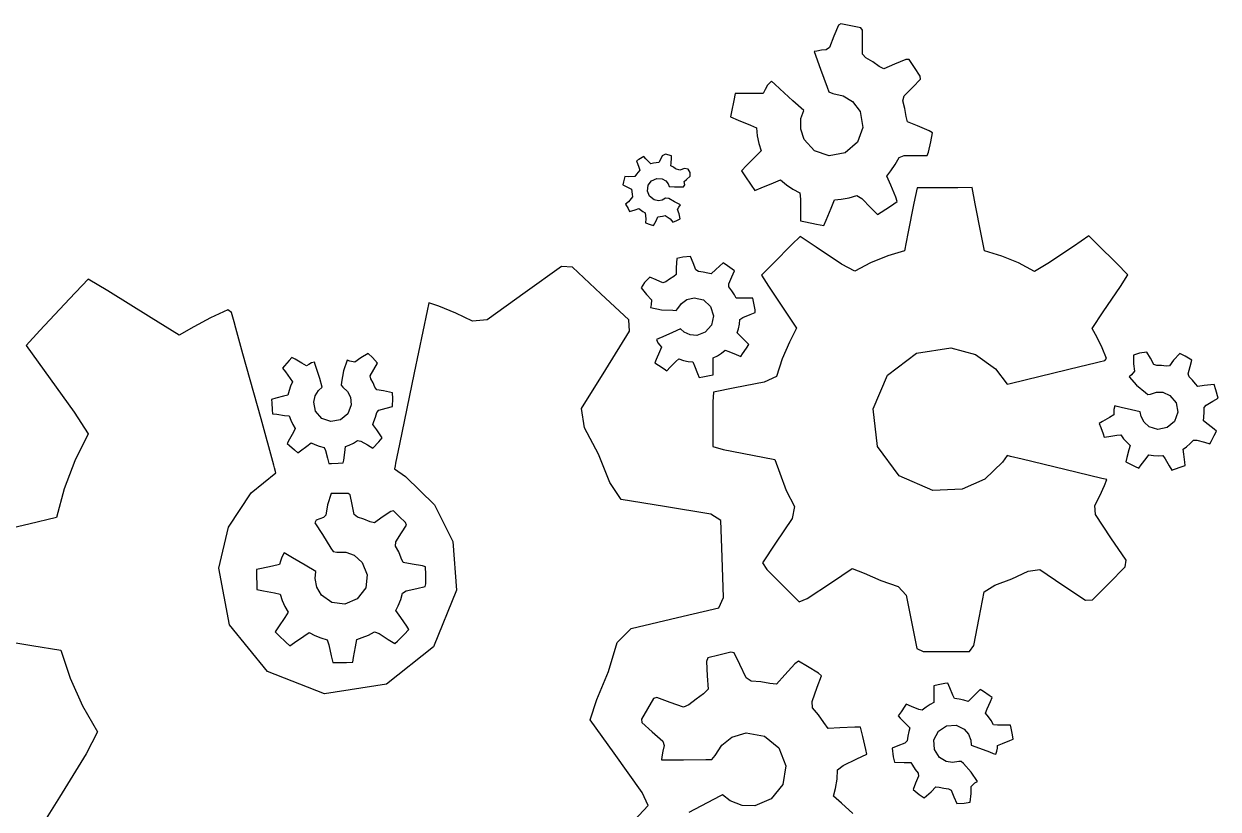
# Model space of a CAD drawing. Header units: metres. Extents: x 0 to 178, y 0 to 186.
# Drawn here: x 93.55 to 105.91, y 108.51 to 116.64 of the extents above; entities that cross this region are included whole.
import ezdxf

# ---------------------------------------------------------------- set-up
doc = ezdxf.new("R2010")
doc.units = ezdxf.units.M

msp = doc.modelspace()

# ---------------------------------------------------------------- linework, layer by layer
at = {"layer": 'COMPONENT0'}
for p, q in [((101.98, 116.623), (101.934, 116.511)), ((102.007, 116.637), (101.98, 116.623)), ((102.11, 116.617), (102.007, 116.637)), ((102.212, 116.597), (102.11, 116.617)), ((102.23, 116.572), (102.212, 116.597)), ((102.23, 116.449), (102.23, 116.572)), ((101.934, 116.511), (101.887, 116.394)), ((102.23, 116.325), (102.23, 116.449)), ((101.756, 116.356), (101.728, 116.35)), ((101.728, 116.35), (101.795, 116.168)), ((101.805, 116.364), (101.756, 116.356)), ((101.855, 116.369), (101.805, 116.364)), ((101.887, 116.394), (101.855, 116.369)), ((102.265, 116.285), (102.23, 116.325)), ((102.335, 116.245), (102.265, 116.285)), ((101.795, 116.168), (101.864, 115.983)), ((102.401, 116.197), (102.335, 116.245)), ((102.451, 116.173), (102.401, 116.197)), ((102.561, 116.219), (102.451, 116.173)), ((102.678, 116.268), (102.561, 116.219)), ((102.711, 116.268), (102.678, 116.268)), ((102.766, 116.185), (102.711, 116.268)), ((102.827, 116.095), (102.766, 116.185)), ((101.289, 116.044), (101.248, 116.002)), ((101.322, 116.014), (101.289, 116.044)), ((102.75, 115.983), (102.831, 116.064)), ((102.831, 116.064), (102.827, 116.095)), ((100.911, 115.916), (100.897, 115.843)), ((100.974, 115.916), (100.911, 115.916)), ((101.112, 115.917), (100.974, 115.916)), ((101.201, 115.917), (101.112, 115.917)), ((101.222, 115.957), (101.201, 115.917)), ((101.248, 116.002), (101.222, 115.957)), ((101.374, 115.966), (101.322, 116.014)), ((101.509, 115.842), (101.374, 115.966)), ((101.864, 115.983), (101.882, 115.933)), ((101.882, 115.933), (101.924, 115.917)), ((101.924, 115.917), (102.031, 115.894)), ((102.659, 115.891), (102.75, 115.983)), ((100.897, 115.843), (100.875, 115.728)), ((101.621, 115.739), (101.509, 115.842)), ((102.031, 115.894), (102.125, 115.835)), ((102.125, 115.835), (102.204, 115.729)), ((102.647, 115.839), (102.659, 115.891)), ((102.669, 115.76), (102.647, 115.839)), ((100.875, 115.728), (100.865, 115.674)), ((100.865, 115.674), (100.942, 115.642)), ((101.593, 115.658), (101.621, 115.739)), ((102.204, 115.729), (102.232, 115.566)), ((102.682, 115.679), (102.669, 115.76)), ((102.696, 115.623), (102.682, 115.679)), ((100.942, 115.642), (101.07, 115.589)), ((101.07, 115.589), (101.133, 115.56)), ((101.133, 115.56), (101.141, 115.479)), ((101.59, 115.547), (101.593, 115.658)), ((101.626, 115.439), (101.59, 115.547)), ((102.232, 115.566), (102.178, 115.412)), ((102.799, 115.581), (102.696, 115.623)), ((102.92, 115.531), (102.799, 115.581)), ((101.141, 115.479), (101.157, 115.399)), ((101.732, 115.324), (101.626, 115.439)), ((102.178, 115.412), (102.049, 115.302)), ((102.913, 115.308), (102.935, 115.418)), ((102.953, 115.509), (102.92, 115.531)), ((102.935, 115.418), (102.953, 115.509)), ((100.191, 115.288), (100.157, 115.271)), ((100.254, 115.272), (100.191, 115.288)), ((101.181, 115.322), (101.127, 115.268)), ((101.157, 115.399), (101.181, 115.322)), ((101.886, 115.271), (101.732, 115.324)), ((102.049, 115.302), (101.886, 115.271)), ((102.899, 115.275), (102.913, 115.308)), ((99.915, 115.234), (99.891, 115.22)), ((99.891, 115.22), (99.914, 115.154)), ((99.967, 115.265), (99.915, 115.234)), ((99.987, 115.242), (99.967, 115.265)), ((100.038, 115.189), (99.987, 115.242)), ((100.066, 115.196), (100.038, 115.189)), ((100.095, 115.2), (100.066, 115.196)), ((100.123, 115.201), (100.095, 115.2)), ((100.136, 115.227), (100.123, 115.201)), ((100.157, 115.271), (100.136, 115.227)), ((100.248, 115.169), (100.25, 115.196)), ((100.273, 115.154), (100.248, 115.169)), ((100.25, 115.196), (100.252, 115.246)), ((100.252, 115.246), (100.254, 115.272)), ((101.029, 115.17), (100.977, 115.117)), ((101.127, 115.268), (101.029, 115.17)), ((102.522, 115.115), (102.569, 115.182)), ((102.569, 115.182), (102.609, 115.254)), ((102.609, 115.254), (102.66, 115.274)), ((102.66, 115.274), (102.793, 115.275)), ((102.793, 115.275), (102.899, 115.275)), ((99.771, 115.057), (99.755, 115.002)), ((99.805, 115.055), (99.771, 115.057)), ((99.875, 115.056), (99.805, 115.055)), ((99.89, 115.081), (99.875, 115.056)), ((99.925, 115.123), (99.89, 115.081)), ((99.914, 115.154), (99.925, 115.123)), ((100.296, 115.137), (100.273, 115.154)), ((100.341, 115.124), (100.296, 115.137)), ((100.388, 115.141), (100.341, 115.124)), ((100.427, 115.134), (100.388, 115.141)), ((100.408, 115.027), (100.445, 115.06)), ((100.448, 115.098), (100.427, 115.134)), ((100.445, 115.06), (100.448, 115.098)), ((100.977, 115.117), (101.012, 115.065)), ((101.012, 115.065), (101.078, 114.967)), ((102.483, 115.062), (102.522, 115.115)), ((102.523, 114.968), (102.483, 115.062)), ((99.755, 115.002), (99.748, 114.972)), ((99.748, 114.972), (99.806, 114.943)), ((99.806, 114.943), (99.839, 114.928)), ((99.839, 114.928), (99.845, 114.875)), ((100.004, 114.907), (100.012, 114.967)), ((100.012, 114.967), (100.048, 115.014)), ((100.048, 115.014), (100.102, 115.037)), ((100.102, 115.037), (100.157, 115.032)), ((100.157, 115.032), (100.193, 115.012)), ((100.193, 115.012), (100.218, 114.981)), ((100.218, 114.981), (100.23, 114.953)), ((100.23, 114.953), (100.285, 114.952)), ((100.285, 114.952), (100.35, 114.951)), ((100.35, 114.951), (100.376, 114.951)), ((100.376, 114.951), (100.392, 114.972)), ((100.385, 115.006), (100.408, 115.027)), ((100.392, 114.972), (100.385, 115.006)), ((101.078, 114.967), (101.115, 114.912)), ((101.115, 114.912), (101.18, 114.94)), ((101.18, 114.94), (101.307, 114.993)), ((101.307, 114.993), (101.381, 115.024)), ((101.381, 115.024), (101.442, 114.973)), ((101.442, 114.973), (101.51, 114.927)), ((101.51, 114.927), (101.582, 114.889)), ((102.574, 114.845), (102.523, 114.968)), ((102.794, 114.942), (102.762, 114.782)), ((102.945, 114.942), (102.794, 114.942)), ((103.217, 114.942), (102.945, 114.942)), ((103.363, 114.943), (103.217, 114.942)), ((103.396, 114.775), (103.363, 114.943)), ((99.807, 114.797), (99.779, 114.772)), ((99.851, 114.847), (99.807, 114.797)), ((99.845, 114.875), (99.851, 114.847)), ((100.026, 114.853), (100.004, 114.907)), ((100.073, 114.817), (100.026, 114.853)), ((100.119, 114.807), (100.073, 114.817)), ((100.158, 114.814), (100.119, 114.807)), ((100.192, 114.833), (100.158, 114.814)), ((100.224, 114.83), (100.192, 114.833)), ((100.286, 114.797), (100.224, 114.83)), ((100.348, 114.765), (100.286, 114.797)), ((101.582, 114.889), (101.588, 114.822)), ((101.588, 114.822), (101.588, 114.685)), ((101.905, 114.731), (101.939, 114.815)), ((101.939, 114.815), (102.009, 114.823)), ((102.009, 114.823), (102.09, 114.838)), ((102.09, 114.838), (102.17, 114.862)), ((102.17, 114.862), (102.221, 114.829)), ((102.221, 114.829), (102.317, 114.734)), ((102.519, 114.752), (102.589, 114.799)), ((102.589, 114.799), (102.574, 114.845)), ((99.779, 114.772), (99.804, 114.725)), ((99.804, 114.725), (99.82, 114.696)), ((99.82, 114.696), (99.879, 114.714)), ((99.879, 114.714), (99.916, 114.727)), ((99.916, 114.727), (99.956, 114.697)), ((99.956, 114.697), (99.981, 114.681)), ((99.981, 114.681), (99.987, 114.618)), ((100.316, 114.715), (100.33, 114.742)), ((100.331, 114.672), (100.316, 114.715)), ((100.33, 114.742), (100.348, 114.765)), ((100.342, 114.621), (100.331, 114.672)), ((101.588, 114.685), (101.588, 114.599)), ((101.853, 114.605), (101.905, 114.731)), ((102.317, 114.734), (102.385, 114.666)), ((102.385, 114.666), (102.423, 114.687)), ((102.423, 114.687), (102.519, 114.752)), ((102.762, 114.782), (102.7, 114.469)), ((103.459, 114.462), (103.396, 114.775)), ((99.987, 114.618), (99.985, 114.577)), ((99.985, 114.577), (100.032, 114.561)), ((100.032, 114.561), (100.066, 114.552)), ((100.066, 114.552), (100.094, 114.6)), ((100.094, 114.6), (100.113, 114.639)), ((100.113, 114.639), (100.161, 114.648)), ((100.161, 114.648), (100.189, 114.654)), ((100.189, 114.654), (100.238, 114.618)), ((100.238, 114.618), (100.267, 114.586)), ((100.267, 114.586), (100.309, 114.602)), ((100.309, 114.602), (100.342, 114.621)), ((101.588, 114.599), (101.64, 114.588)), ((101.64, 114.588), (101.755, 114.565)), ((101.755, 114.565), (101.83, 114.551)), ((101.83, 114.551), (101.853, 114.605)), ((101.585, 114.438), (101.498, 114.353)), ((101.75, 114.328), (101.585, 114.438)), ((102.7, 114.469), (102.665, 114.288)), ((103.493, 114.287), (103.459, 114.462)), ((104.573, 114.442), (104.413, 114.334)), ((104.664, 114.352), (104.573, 114.442)), ((101.498, 114.353), (101.307, 114.162)), ((102.013, 114.152), (101.75, 114.328)), ((104.413, 114.334), (104.148, 114.156)), ((104.856, 114.161), (104.664, 114.352)), ((100.31, 114.21), (100.301, 114.116)), ((100.369, 114.222), (100.31, 114.21)), ((100.451, 114.229), (100.369, 114.222)), ((100.477, 114.165), (100.451, 114.229)), ((102.49, 114.237), (102.314, 114.166)), ((102.665, 114.288), (102.49, 114.237)), ((103.671, 114.235), (103.493, 114.287)), ((103.845, 114.163), (103.671, 114.235)), ((99.114, 114.127), (98.738, 113.856)), ((99.229, 114.118), (99.114, 114.127)), ((99.523, 113.844), (99.229, 114.118)), ((100.301, 114.116), (100.301, 114.044)), ((100.506, 114.093), (100.477, 114.165)), ((100.532, 114.074), (100.506, 114.093)), ((100.581, 114.067), (100.532, 114.074)), ((100.629, 114.056), (100.581, 114.067)), ((100.664, 114.05), (100.629, 114.056)), ((100.711, 114.097), (100.664, 114.05)), ((100.787, 114.165), (100.711, 114.097)), ((100.833, 114.134), (100.787, 114.165)), ((100.904, 114.08), (100.833, 114.134)), ((100.879, 114.021), (100.904, 114.08)), ((101.307, 114.162), (101.183, 114.038)), ((102.149, 114.077), (102.013, 114.152)), ((102.314, 114.166), (102.149, 114.077)), ((104.009, 114.074), (103.845, 114.163)), ((104.148, 114.156), (104.009, 114.074)), ((104.976, 114.041), (104.856, 114.161)), ((94.217, 113.997), (94.025, 113.792)), ((94.42, 113.874), (94.217, 113.997)), ((99.975, 113.96), (99.94, 113.907)), ((100.028, 114.015), (99.975, 113.96)), ((100.096, 113.987), (100.028, 114.015)), ((100.165, 113.958), (100.096, 113.987)), ((100.195, 113.967), (100.165, 113.958)), ((100.234, 113.997), (100.195, 113.967)), ((100.276, 114.022), (100.234, 113.997)), ((100.301, 114.044), (100.276, 114.022)), ((100.847, 113.915), (100.848, 113.948)), ((100.848, 113.948), (100.879, 114.021)), ((101.183, 114.038), (101.256, 113.924)), ((104.898, 113.921), (104.976, 114.041)), ((94.87, 113.595), (94.42, 113.874)), ((98.738, 113.856), (98.347, 113.575)), ((99.813, 113.573), (99.523, 113.844)), ((99.94, 113.907), (99.993, 113.837)), ((99.993, 113.837), (100.046, 113.783)), ((100.878, 113.876), (100.847, 113.915)), ((100.904, 113.834), (100.878, 113.876)), ((100.924, 113.8), (100.904, 113.834)), ((101.256, 113.924), (101.431, 113.663)), ((104.721, 113.656), (104.898, 113.921)), ((94.025, 113.792), (93.718, 113.464)), ((97.741, 113.752), (97.724, 113.668)), ((97.845, 113.716), (97.741, 113.752)), ((98.022, 113.643), (97.845, 113.716)), ((100.043, 113.731), (100.036, 113.702)), ((100.036, 113.702), (100.15, 113.679)), ((100.046, 113.783), (100.043, 113.731)), ((100.3, 113.672), (100.319, 113.691)), ((100.319, 113.691), (100.357, 113.745)), ((100.357, 113.745), (100.411, 113.784)), ((100.411, 113.784), (100.489, 113.802)), ((100.489, 113.802), (100.586, 113.78)), ((100.586, 113.78), (100.658, 113.713)), ((100.658, 113.713), (100.689, 113.616)), ((100.985, 113.8), (100.924, 113.8)), ((101.066, 113.799), (100.985, 113.8)), ((101.095, 113.797), (101.066, 113.799)), ((101.104, 113.747), (101.095, 113.797)), ((101.118, 113.678), (101.104, 113.747)), ((95.16, 113.415), (94.87, 113.595)), ((95.482, 113.596), (95.31, 113.502)), ((95.662, 113.678), (95.482, 113.596)), ((95.7, 113.65), (95.662, 113.678)), ((95.727, 113.553), (95.7, 113.65)), ((97.724, 113.668), (97.591, 113.027)), ((98.193, 113.559), (98.022, 113.643)), ((98.347, 113.575), (98.193, 113.559)), ((99.82, 113.457), (99.813, 113.573)), ((100.15, 113.679), (100.268, 113.674)), ((100.268, 113.674), (100.3, 113.672)), ((100.689, 113.616), (100.668, 113.519)), ((100.956, 113.529), (100.961, 113.579)), ((100.961, 113.579), (100.991, 113.6)), ((100.991, 113.6), (101.067, 113.631)), ((101.067, 113.631), (101.12, 113.652)), ((101.12, 113.652), (101.118, 113.678)), ((101.431, 113.663), (101.548, 113.488)), ((104.606, 113.484), (104.721, 113.656)), ((93.718, 113.464), (93.576, 113.309)), ((95.31, 113.502), (95.16, 113.415)), ((95.746, 113.487), (95.727, 113.553)), ((95.819, 113.224), (95.746, 113.487)), ((99.573, 113.059), (99.82, 113.457)), ((100.262, 113.444), (100.162, 113.399)), ((100.346, 113.482), (100.262, 113.444)), ((100.384, 113.447), (100.346, 113.482)), ((100.445, 113.419), (100.384, 113.447)), ((100.602, 113.446), (100.514, 113.414)), ((100.668, 113.519), (100.602, 113.446)), ((100.932, 113.441), (100.945, 113.481)), ((100.971, 113.402), (100.932, 113.441)), ((100.945, 113.481), (100.956, 113.529)), ((101.548, 113.488), (101.473, 113.344)), ((104.656, 113.392), (104.606, 113.484)), ((100.123, 113.381), (100.099, 113.37)), ((100.099, 113.37), (100.113, 113.337)), ((100.113, 113.337), (100.131, 113.313)), ((100.162, 113.399), (100.123, 113.381)), ((100.131, 113.313), (100.149, 113.292)), ((100.514, 113.414), (100.445, 113.419)), ((101.029, 113.343), (100.971, 113.402)), ((101.028, 113.28), (101.053, 113.318)), ((101.053, 113.318), (101.029, 113.343)), ((101.473, 113.344), (101.397, 113.17)), ((104.708, 113.286), (104.656, 113.392)), ((93.576, 113.309), (93.762, 113.049)), ((96.006, 112.551), (95.819, 113.224)), ((97.114, 113.226), (97.038, 113.183)), ((97.161, 113.184), (97.114, 113.226)), ((100.128, 113.242), (100.095, 113.165)), ((100.149, 113.292), (100.128, 113.242)), ((100.686, 113.181), (100.728, 113.202)), ((100.728, 113.202), (100.769, 113.229)), ((100.769, 113.229), (100.808, 113.26)), ((100.808, 113.26), (100.846, 113.248)), ((100.846, 113.248), (100.922, 113.215)), ((100.922, 113.215), (100.97, 113.195)), ((100.97, 113.195), (100.988, 113.221)), ((100.988, 113.221), (101.028, 113.28)), ((102.489, 113.003), (102.788, 113.231)), ((102.788, 113.231), (103.145, 113.286)), ((103.145, 113.286), (103.398, 113.216)), ((103.398, 113.216), (103.607, 113.068)), ((104.754, 113.176), (104.708, 113.286)), ((105.095, 113.228), (105.035, 113.208)), ((105.035, 113.208), (105.035, 113.12)), ((105.171, 113.241), (105.095, 113.228)), ((105.208, 113.177), (105.171, 113.241)), ((105.513, 113.227), (105.449, 113.156)), ((105.567, 113.2), (105.513, 113.227)), ((105.637, 113.157), (105.567, 113.2)), ((96.25, 113.1), (96.228, 113.075)), ((96.228, 113.075), (96.258, 113.035)), ((96.296, 113.153), (96.25, 113.1)), ((96.326, 113.186), (96.296, 113.153)), ((96.358, 113.167), (96.326, 113.186)), ((96.43, 113.125), (96.358, 113.167)), ((96.477, 113.098), (96.43, 113.125)), ((96.5, 113.113), (96.477, 113.098)), ((96.527, 113.128), (96.5, 113.113)), ((96.561, 113.137), (96.527, 113.128)), ((96.568, 113.112), (96.561, 113.137)), ((96.581, 113.071), (96.568, 113.112)), ((96.613, 112.966), (96.581, 113.071)), ((96.898, 113.157), (96.861, 113.048)), ((96.926, 113.146), (96.898, 113.157)), ((96.977, 113.137), (96.926, 113.146)), ((97.038, 113.183), (96.977, 113.137)), ((97.21, 113.125), (97.161, 113.184)), ((97.173, 113.061), (97.21, 113.125)), ((100.095, 113.165), (100.081, 113.131)), ((100.081, 113.131), (100.118, 113.106)), ((100.118, 113.106), (100.176, 113.066)), ((100.176, 113.066), (100.204, 113.048)), ((100.204, 113.048), (100.24, 113.083)), ((100.24, 113.083), (100.299, 113.142)), ((100.299, 113.142), (100.33, 113.17)), ((100.33, 113.17), (100.377, 113.155)), ((100.377, 113.155), (100.425, 113.145)), ((100.425, 113.145), (100.473, 113.14)), ((100.473, 113.14), (100.491, 113.097)), ((100.491, 113.097), (100.522, 113.02)), ((100.685, 113.133), (100.686, 113.181)), ((100.685, 113.049), (100.685, 113.133)), ((101.397, 113.17), (101.34, 112.987)), ((103.607, 113.068), (103.727, 112.909)), ((104.068, 112.992), (104.478, 113.091)), ((104.478, 113.091), (104.638, 113.13)), ((104.638, 113.13), (104.678, 113.14)), ((104.678, 113.14), (104.737, 113.154)), ((104.737, 113.154), (104.754, 113.176)), ((105.035, 113.12), (105.045, 113.045)), ((105.245, 113.112), (105.208, 113.177)), ((105.275, 113.102), (105.245, 113.112)), ((105.324, 113.102), (105.275, 113.102)), ((105.373, 113.096), (105.324, 113.102)), ((105.406, 113.099), (105.373, 113.096)), ((105.449, 113.156), (105.406, 113.099)), ((105.599, 113.015), (105.619, 113.09)), ((105.619, 113.09), (105.637, 113.157)), ((93.762, 113.049), (94.072, 112.619)), ((96.258, 113.035), (96.309, 112.968)), ((96.309, 112.968), (96.332, 112.934)), ((96.64, 112.878), (96.613, 112.966)), ((96.861, 113.048), (96.84, 112.93)), ((97.135, 112.996), (97.173, 113.061)), ((97.141, 112.965), (97.135, 112.996)), ((97.165, 112.923), (97.141, 112.965)), ((97.591, 113.027), (97.439, 112.287)), ((99.323, 112.656), (99.573, 113.059)), ((100.522, 113.02), (100.539, 112.979)), ((100.539, 112.979), (100.576, 112.986)), ((100.576, 112.986), (100.646, 112.999)), ((100.646, 112.999), (100.685, 113.007)), ((100.685, 113.007), (100.685, 113.049)), ((101.34, 112.987), (101.213, 112.93)), ((102.339, 112.653), (102.489, 113.003)), ((103.759, 112.917), (104.068, 112.992)), ((105.012, 113.005), (104.988, 112.986)), ((104.988, 112.986), (105.065, 112.899)), ((105.045, 113.045), (105.012, 113.005)), ((105.609, 112.984), (105.599, 113.015)), ((105.644, 112.949), (105.609, 112.984)), ((105.675, 112.911), (105.644, 112.949)), ((96.296, 112.843), (96.285, 112.796)), ((96.312, 112.889), (96.296, 112.843)), ((96.332, 112.934), (96.312, 112.889)), ((96.565, 112.788), (96.601, 112.844)), ((96.601, 112.844), (96.64, 112.878)), ((96.84, 112.93), (96.835, 112.899)), ((96.835, 112.899), (96.851, 112.878)), ((96.851, 112.878), (96.9, 112.833)), ((96.9, 112.833), (96.931, 112.774)), ((97.184, 112.878), (97.165, 112.923)), ((97.203, 112.85), (97.184, 112.878)), ((97.274, 112.841), (97.203, 112.85)), ((97.367, 112.82), (97.274, 112.841)), ((97.371, 112.761), (97.367, 112.82)), ((100.689, 112.826), (100.681, 112.726)), ((100.907, 112.87), (100.689, 112.826)), ((101.213, 112.93), (100.907, 112.87)), ((103.727, 112.909), (103.759, 112.917)), ((105.065, 112.899), (105.157, 112.823)), ((105.157, 112.823), (105.181, 112.803)), ((105.208, 112.807), (105.271, 112.827)), ((105.271, 112.827), (105.337, 112.825)), ((105.337, 112.825), (105.41, 112.793)), ((105.699, 112.886), (105.675, 112.911)), ((105.765, 112.895), (105.699, 112.886)), ((105.867, 112.904), (105.765, 112.895)), ((105.885, 112.851), (105.867, 112.904)), ((105.909, 112.765), (105.885, 112.851)), ((96.159, 112.763), (96.116, 112.751)), ((96.116, 112.751), (96.119, 112.714)), ((96.119, 112.714), (96.123, 112.643)), ((96.24, 112.784), (96.159, 112.763)), ((96.285, 112.796), (96.24, 112.784)), ((96.551, 112.721), (96.565, 112.788)), ((96.571, 112.629), (96.551, 112.721)), ((96.94, 112.695), (96.905, 112.602)), ((96.931, 112.774), (96.94, 112.695)), ((97.368, 112.678), (97.371, 112.761)), ((100.681, 112.726), (100.681, 112.46)), ((105.181, 112.803), (105.208, 112.807)), ((105.41, 112.793), (105.474, 112.717)), ((105.474, 112.717), (105.492, 112.62)), ((105.764, 112.667), (105.785, 112.693)), ((105.785, 112.693), (105.854, 112.733)), ((105.854, 112.733), (105.909, 112.765)), ((94.072, 112.619), (94.216, 112.394)), ((96.123, 112.643), (96.125, 112.603)), ((96.125, 112.603), (96.168, 112.597)), ((96.168, 112.597), (96.25, 112.586)), ((96.25, 112.586), (96.298, 112.58)), ((96.298, 112.58), (96.314, 112.535)), ((96.635, 112.554), (96.571, 112.629)), ((96.905, 112.602), (96.83, 112.539)), ((97.19, 112.569), (97.203, 112.617)), ((97.203, 112.617), (97.225, 112.641)), ((97.225, 112.641), (97.301, 112.66)), ((97.301, 112.66), (97.368, 112.678)), ((99.354, 112.456), (99.323, 112.656)), ((102.385, 112.264), (102.339, 112.653)), ((104.831, 112.59), (104.785, 112.563)), ((104.839, 112.683), (104.83, 112.648)), ((104.83, 112.648), (104.83, 112.617)), ((104.83, 112.617), (104.831, 112.59)), ((104.865, 112.677), (104.839, 112.683)), ((104.907, 112.668), (104.865, 112.677)), ((105.014, 112.644), (104.907, 112.668)), ((105.103, 112.624), (105.014, 112.644)), ((105.113, 112.573), (105.103, 112.624)), ((105.145, 112.514), (105.113, 112.573)), ((105.492, 112.62), (105.458, 112.524)), ((105.761, 112.568), (105.765, 112.618)), ((105.765, 112.618), (105.764, 112.667)), ((96.139, 112.072), (96.006, 112.551)), ((96.314, 112.535), (96.335, 112.49)), ((96.335, 112.49), (96.361, 112.449)), ((96.361, 112.449), (96.343, 112.412)), ((96.729, 112.521), (96.635, 112.554)), ((96.83, 112.539), (96.729, 112.521)), ((97.163, 112.49), (97.173, 112.524)), ((97.203, 112.437), (97.163, 112.49)), ((97.173, 112.524), (97.19, 112.569)), ((99.499, 112.183), (99.354, 112.456)), ((100.681, 112.46), (100.681, 112.264)), ((104.712, 112.521), (104.68, 112.502)), ((104.68, 112.502), (104.695, 112.46)), ((104.695, 112.46), (104.718, 112.394)), ((104.785, 112.563), (104.712, 112.521)), ((105.196, 112.468), (105.145, 112.514)), ((105.286, 112.44), (105.196, 112.468)), ((105.382, 112.459), (105.286, 112.44)), ((105.458, 112.524), (105.382, 112.459)), ((105.757, 112.529), (105.761, 112.568)), ((105.805, 112.492), (105.757, 112.529)), ((105.869, 112.443), (105.805, 112.492)), ((94.216, 112.394), (94.078, 112.117)), ((96.302, 112.341), (96.276, 112.296)), ((96.343, 112.412), (96.302, 112.341)), ((96.962, 112.3), (97.005, 112.325)), ((97.005, 112.325), (97.038, 112.32)), ((97.261, 112.353), (97.203, 112.437)), ((97.224, 112.311), (97.261, 112.353)), ((104.718, 112.394), (104.729, 112.362)), ((104.729, 112.362), (104.779, 112.369)), ((104.779, 112.369), (104.861, 112.38)), ((104.861, 112.38), (104.903, 112.383)), ((104.903, 112.383), (104.931, 112.344)), ((104.931, 112.344), (104.964, 112.307)), ((105.619, 112.294), (105.653, 112.331)), ((105.653, 112.331), (105.69, 112.329)), ((105.69, 112.329), (105.768, 112.308)), ((105.838, 112.316), (105.868, 112.378)), ((105.868, 112.378), (105.891, 112.424)), ((105.891, 112.424), (105.869, 112.443)), ((96.276, 112.296), (96.299, 112.275)), ((96.299, 112.275), (96.352, 112.228)), ((96.352, 112.228), (96.386, 112.198)), ((96.386, 112.198), (96.414, 112.219)), ((96.414, 112.219), (96.48, 112.268)), ((96.48, 112.268), (96.524, 112.302)), ((96.524, 112.302), (96.562, 112.284)), ((96.562, 112.284), (96.609, 112.267)), ((96.609, 112.267), (96.658, 112.255)), ((96.658, 112.255), (96.674, 112.223)), ((96.674, 112.223), (96.695, 112.144)), ((96.862, 112.123), (96.873, 112.203)), ((96.873, 112.203), (96.881, 112.264)), ((96.881, 112.264), (96.917, 112.279)), ((96.917, 112.279), (96.962, 112.3)), ((97.038, 112.32), (97.107, 112.28)), ((97.107, 112.28), (97.162, 112.248)), ((97.162, 112.248), (97.224, 112.311)), ((97.439, 112.287), (97.398, 112.09)), ((100.681, 112.264), (100.788, 112.234)), ((100.788, 112.234), (101.091, 112.174)), ((102.61, 111.962), (102.385, 112.264)), ((104.964, 112.307), (104.999, 112.274)), ((104.987, 112.229), (104.966, 112.149)), ((104.999, 112.274), (104.987, 112.229)), ((105.547, 112.237), (105.581, 112.262)), ((105.554, 112.183), (105.547, 112.237)), ((105.581, 112.262), (105.619, 112.294)), ((105.768, 112.308), (105.824, 112.293)), ((105.824, 112.293), (105.838, 112.316)), ((94.078, 112.117), (93.968, 111.825)), ((96.695, 112.144), (96.709, 112.088)), ((96.709, 112.088), (96.736, 112.088)), ((96.736, 112.088), (96.805, 112.092)), ((96.805, 112.092), (96.856, 112.095)), ((96.856, 112.095), (96.862, 112.123)), ((97.398, 112.09), (97.393, 112.064)), ((99.616, 111.893), (99.499, 112.183)), ((101.091, 112.174), (101.321, 112.129)), ((101.321, 112.129), (101.373, 111.988)), ((103.677, 112.102), (103.495, 111.926)), ((103.728, 112.17), (103.677, 112.102)), ((103.762, 112.161), (103.728, 112.17)), ((103.88, 112.133), (103.762, 112.161)), ((104.323, 112.026), (103.88, 112.133)), ((104.966, 112.149), (104.954, 112.106)), ((104.954, 112.106), (104.989, 112.089)), ((104.989, 112.089), (105.052, 112.058)), ((105.114, 112.074), (105.164, 112.14)), ((105.164, 112.14), (105.193, 112.178)), ((105.193, 112.178), (105.24, 112.17)), ((105.24, 112.17), (105.289, 112.167)), ((105.289, 112.167), (105.338, 112.169)), ((105.338, 112.169), (105.361, 112.135)), ((105.361, 112.135), (105.403, 112.064)), ((105.565, 112.101), (105.554, 112.183)), ((105.569, 112.066), (105.565, 112.101)), ((95.905, 111.783), (96.161, 111.991)), ((96.147, 112.043), (96.139, 112.072)), ((96.161, 111.991), (96.147, 112.043)), ((97.393, 112.064), (97.386, 112.033)), ((97.386, 112.033), (97.502, 111.953)), ((97.502, 111.953), (97.802, 111.661)), ((101.373, 111.988), (101.441, 111.81)), ((102.957, 111.807), (102.61, 111.962)), ((104.707, 111.933), (104.323, 112.026)), ((105.052, 112.058), (105.088, 112.04)), ((105.088, 112.04), (105.114, 112.074)), ((105.403, 112.064), (105.429, 112.019)), ((105.429, 112.019), (105.459, 112.029)), ((105.459, 112.029), (105.526, 112.052)), ((105.526, 112.052), (105.569, 112.066)), ((99.732, 111.716), (99.616, 111.893)), ((103.495, 111.926), (103.262, 111.821)), ((104.686, 111.754), (104.734, 111.859)), ((104.758, 111.921), (104.707, 111.933)), ((104.734, 111.859), (104.758, 111.921)), ((93.968, 111.825), (93.891, 111.528)), ((95.671, 111.429), (95.905, 111.783)), ((96.732, 111.776), (96.695, 111.66)), ((96.82, 111.778), (96.732, 111.776)), ((96.908, 111.779), (96.82, 111.778)), ((96.927, 111.762), (96.908, 111.779)), ((96.949, 111.662), (96.927, 111.762)), ((100.181, 111.643), (99.732, 111.716)), ((101.441, 111.81), (101.527, 111.642)), ((103.262, 111.821), (102.957, 111.807)), ((104.632, 111.652), (104.686, 111.754)), ((96.695, 111.66), (96.676, 111.555)), ((96.971, 111.56), (96.949, 111.662)), ((97.349, 111.592), (97.261, 111.531)), ((97.376, 111.598), (97.349, 111.592)), ((97.436, 111.54), (97.376, 111.598)), ((97.802, 111.661), (97.99, 111.28)), ((100.66, 111.565), (100.181, 111.643)), ((101.527, 111.642), (101.501, 111.518)), ((104.639, 111.559), (104.632, 111.652)), ((93.604, 111.46), (93.089, 111.34)), ((93.891, 111.528), (93.604, 111.46)), ((96.575, 111.501), (96.563, 111.475)), ((96.563, 111.475), (96.641, 111.353)), ((96.614, 111.516), (96.575, 111.501)), ((96.654, 111.529), (96.614, 111.516)), ((96.676, 111.555), (96.654, 111.529)), ((97.006, 111.533), (96.971, 111.56)), ((97.071, 111.512), (97.006, 111.533)), ((97.134, 111.484), (97.071, 111.512)), ((97.179, 111.474), (97.134, 111.484)), ((97.261, 111.531), (97.179, 111.474)), ((97.502, 111.476), (97.436, 111.54)), ((97.511, 111.451), (97.502, 111.476)), ((100.765, 111.497), (100.66, 111.565)), ((100.778, 111.117), (100.765, 111.497)), ((101.501, 111.518), (101.331, 111.264)), ((104.8, 111.318), (104.639, 111.559)), ((95.569, 111.005), (95.671, 111.429)), ((96.641, 111.353), (96.73, 111.213)), ((97.4, 111.279), (97.459, 111.37)), ((97.459, 111.37), (97.511, 111.451)), ((96.73, 111.213), (96.754, 111.176)), ((97.399, 111.234), (97.4, 111.279)), ((97.431, 111.173), (97.399, 111.234)), ((97.99, 111.28), (98.029, 110.776)), ((101.331, 111.264), (101.195, 111.06)), ((104.956, 111.086), (104.8, 111.318)), ((96.221, 111.12), (96.208, 111.079)), ((96.247, 111.162), (96.221, 111.12)), ((96.279, 111.144), (96.247, 111.162)), ((96.331, 111.113), (96.279, 111.144)), ((96.463, 111.036), (96.331, 111.113)), ((96.754, 111.176), (96.791, 111.17)), ((96.791, 111.17), (96.883, 111.17)), ((96.883, 111.17), (96.971, 111.138)), ((96.971, 111.138), (97.054, 111.065)), ((97.456, 111.109), (97.431, 111.173)), ((97.478, 111.065), (97.456, 111.109)), ((100.792, 110.702), (100.778, 111.117)), ((95.679, 110.418), (95.569, 111.005)), ((96.01, 111.002), (95.959, 110.99)), ((95.959, 110.99), (95.96, 110.928)), ((96.124, 111.026), (96.01, 111.002)), ((96.197, 111.042), (96.124, 111.026)), ((96.208, 111.079), (96.197, 111.042)), ((96.573, 110.971), (96.463, 111.036)), ((96.565, 110.899), (96.573, 110.971)), ((97.054, 111.065), (97.106, 110.936)), ((97.569, 111.048), (97.478, 111.065)), ((97.678, 111.029), (97.569, 111.048)), ((97.709, 111.017), (97.678, 111.029)), ((97.71, 110.939), (97.709, 111.017)), ((101.195, 111.06), (101.239, 110.99)), ((101.239, 110.99), (101.423, 110.807)), ((101.909, 110.858), (102.121, 111)), ((102.121, 111), (102.247, 110.954)), ((103.776, 110.893), (103.944, 110.975)), ((103.944, 110.975), (104.065, 110.99)), ((104.065, 110.99), (104.303, 110.83)), ((104.777, 110.845), (104.949, 111.017)), ((104.949, 111.017), (104.956, 111.086)), ((95.96, 110.928), (95.962, 110.83)), ((96.582, 110.807), (96.565, 110.899)), ((97.106, 110.936), (97.089, 110.8)), ((97.706, 110.815), (97.712, 110.844)), ((97.712, 110.844), (97.71, 110.939)), ((101.658, 110.69), (101.909, 110.858)), ((102.247, 110.954), (102.419, 110.876)), ((102.419, 110.876), (102.599, 110.816)), ((103.599, 110.828), (103.776, 110.893)), ((104.608, 110.676), (104.777, 110.845)), ((95.962, 110.83), (95.964, 110.783)), ((95.964, 110.783), (96.033, 110.771)), ((96.033, 110.771), (96.147, 110.75)), ((96.147, 110.75), (96.204, 110.737)), ((96.204, 110.737), (96.225, 110.672)), ((96.631, 110.725), (96.582, 110.807)), ((96.738, 110.649), (96.631, 110.725)), ((97.089, 110.8), (97.002, 110.687)), ((97.451, 110.68), (97.471, 110.746)), ((97.471, 110.746), (97.509, 110.772)), ((97.509, 110.772), (97.618, 110.796)), ((97.618, 110.796), (97.706, 110.815)), ((98.029, 110.776), (97.792, 110.192)), ((101.423, 110.807), (101.574, 110.656)), ((102.599, 110.816), (102.683, 110.726)), ((102.683, 110.726), (102.741, 110.434)), ((103.437, 110.492), (103.49, 110.761)), ((103.49, 110.761), (103.599, 110.828)), ((104.303, 110.83), (104.538, 110.673)), ((96.225, 110.672), (96.253, 110.609)), ((96.253, 110.609), (96.286, 110.55)), ((96.874, 110.633), (96.738, 110.649)), ((97.002, 110.687), (96.874, 110.633)), ((97.402, 110.566), (97.424, 110.616)), ((97.424, 110.616), (97.451, 110.68)), ((100.316, 110.493), (100.744, 110.593)), ((100.744, 110.593), (100.792, 110.702)), ((101.574, 110.656), (101.658, 110.69)), ((104.538, 110.673), (104.608, 110.676)), ((96.251, 110.496), (96.188, 110.398)), ((96.286, 110.55), (96.251, 110.496)), ((97.451, 110.496), (97.402, 110.566)), ((97.515, 110.404), (97.451, 110.496)), ((99.836, 110.381), (100.316, 110.493)), ((103.38, 110.205), (103.437, 110.492)), ((96.074, 109.935), (95.679, 110.418)), ((96.188, 110.398), (96.154, 110.346)), ((96.154, 110.346), (96.192, 110.309)), ((97.118, 110.313), (97.179, 110.346)), ((97.179, 110.346), (97.227, 110.329)), ((97.486, 110.318), (97.535, 110.369)), ((97.535, 110.369), (97.515, 110.404)), ((99.691, 110.237), (99.836, 110.381)), ((102.741, 110.434), (102.792, 110.174)), ((93.112, 110.289), (93.633, 110.204)), ((96.192, 110.309), (96.264, 110.24)), ((96.264, 110.24), (96.303, 110.202)), ((96.303, 110.202), (96.352, 110.235)), ((96.352, 110.235), (96.448, 110.302)), ((96.448, 110.302), (96.503, 110.34)), ((96.503, 110.34), (96.562, 110.309)), ((96.562, 110.309), (96.626, 110.284)), ((96.626, 110.284), (96.692, 110.265)), ((96.692, 110.265), (96.708, 110.211)), ((96.985, 110.192), (96.998, 110.268)), ((96.998, 110.268), (97.054, 110.286)), ((97.054, 110.286), (97.118, 110.313)), ((97.227, 110.329), (97.323, 110.267)), ((97.323, 110.267), (97.391, 110.224)), ((97.391, 110.224), (97.418, 110.248)), ((97.418, 110.248), (97.486, 110.318)), ((99.601, 109.935), (99.691, 110.237)), ((93.633, 110.204), (93.935, 110.155)), ((93.935, 110.155), (94.03, 109.868)), ((96.708, 110.211), (96.733, 110.098)), ((96.733, 110.098), (96.748, 110.028)), ((96.964, 110.079), (96.985, 110.192)), ((97.792, 110.192), (97.304, 109.803)), ((100.744, 110.105), (100.63, 110.076)), ((100.868, 110.136), (100.744, 110.105)), ((100.903, 110.129), (100.868, 110.136)), ((100.961, 110.007), (100.903, 110.129)), ((102.792, 110.174), (102.857, 110.143)), ((102.857, 110.143), (103.108, 110.143)), ((103.108, 110.143), (103.337, 110.143)), ((103.337, 110.143), (103.38, 110.205)), ((96.748, 110.028), (96.793, 110.028)), ((96.793, 110.028), (96.891, 110.029)), ((96.891, 110.029), (96.955, 110.031)), ((96.955, 110.031), (96.964, 110.079)), ((100.63, 110.076), (100.617, 110.04)), ((100.617, 110.04), (100.624, 109.891)), ((101.026, 109.87), (100.961, 110.007)), ((101.529, 110.015), (101.426, 109.901)), ((101.566, 110.043), (101.529, 110.015)), ((101.659, 109.987), (101.566, 110.043)), ((101.773, 109.919), (101.659, 109.987)), ((94.03, 109.868), (94.158, 109.581)), ((96.662, 109.705), (96.074, 109.935)), ((99.481, 109.647), (99.601, 109.935)), ((100.624, 109.891), (100.632, 109.752)), ((101.079, 109.836), (101.026, 109.87)), ((101.426, 109.901), (101.338, 109.804)), ((101.762, 109.772), (101.804, 109.89)), ((101.804, 109.89), (101.773, 109.919)), ((97.304, 109.803), (96.662, 109.705)), ((100.632, 109.752), (100.586, 109.705)), ((101.176, 109.829), (101.079, 109.836)), ((101.27, 109.811), (101.176, 109.829)), ((101.338, 109.804), (101.27, 109.811)), ((101.709, 109.625), (101.762, 109.772)), ((102.967, 109.787), (102.966, 109.752)), ((102.966, 109.752), (102.966, 109.67)), ((103.012, 109.796), (102.967, 109.787)), ((103.081, 109.81), (103.012, 109.796)), ((103.112, 109.816), (103.081, 109.81)), ((103.132, 109.768), (103.112, 109.816)), ((103.163, 109.691), (103.132, 109.768)), ((103.447, 109.749), (103.417, 109.719)), ((103.48, 109.727), (103.447, 109.749)), ((99.411, 109.435), (99.481, 109.647)), ((100.068, 109.655), (100.006, 109.55)), ((100.103, 109.665), (100.068, 109.655)), ((100.239, 109.616), (100.103, 109.665)), ((100.376, 109.567), (100.239, 109.616)), ((100.507, 109.651), (100.434, 109.59)), ((100.586, 109.705), (100.507, 109.651)), ((101.712, 109.561), (101.709, 109.625)), ((102.966, 109.615), (102.929, 109.595)), ((102.966, 109.67), (102.966, 109.615)), ((103.181, 109.655), (103.163, 109.691)), ((103.23, 109.65), (103.181, 109.655)), ((103.279, 109.64), (103.23, 109.65)), ((103.324, 109.626), (103.279, 109.64)), ((103.358, 109.66), (103.324, 109.626)), ((103.417, 109.719), (103.358, 109.66)), ((103.539, 109.687), (103.48, 109.727)), ((103.521, 109.548), (103.553, 109.625)), ((103.571, 109.666), (103.539, 109.687)), ((103.553, 109.625), (103.571, 109.666)), ((94.158, 109.581), (94.314, 109.311)), ((100.006, 109.55), (99.942, 109.444)), ((100.434, 109.59), (100.376, 109.567)), ((101.775, 109.488), (101.712, 109.561)), ((101.831, 109.409), (101.775, 109.488)), ((102.628, 109.519), (102.6, 109.476)), ((102.667, 109.576), (102.628, 109.519)), ((102.683, 109.597), (102.667, 109.576)), ((102.737, 109.574), (102.683, 109.597)), ((102.812, 109.543), (102.737, 109.574)), ((102.848, 109.537), (102.812, 109.543)), ((102.887, 109.568), (102.848, 109.537)), ((102.929, 109.595), (102.887, 109.568)), ((103.503, 109.505), (103.521, 109.548)), ((103.534, 109.468), (103.503, 109.505)), ((99.659, 109.091), (99.411, 109.435)), ((99.942, 109.444), (99.947, 109.409)), ((99.947, 109.409), (100.053, 109.313)), ((101.875, 109.346), (101.831, 109.409)), ((102.151, 109.36), (101.994, 109.352)), ((102.208, 109.359), (102.151, 109.36)), ((102.232, 109.262), (102.208, 109.359)), ((102.6, 109.476), (102.619, 109.454)), ((102.619, 109.454), (102.676, 109.397)), ((102.676, 109.397), (102.719, 109.354)), ((103.015, 109.319), (103.099, 109.373)), ((103.099, 109.373), (103.197, 109.379)), ((103.197, 109.379), (103.282, 109.339)), ((103.562, 109.427), (103.534, 109.468)), ((103.584, 109.384), (103.562, 109.427)), ((103.626, 109.381), (103.584, 109.384)), ((103.71, 109.381), (103.626, 109.381)), ((103.76, 109.381), (103.71, 109.381)), ((103.767, 109.349), (103.76, 109.381)), ((94.314, 109.311), (94.197, 109.083)), ((100.053, 109.313), (100.163, 109.214)), ((100.774, 109.175), (100.876, 109.256)), ((100.876, 109.256), (101.025, 109.301)), ((101.025, 109.301), (101.216, 109.268)), ((101.216, 109.268), (101.365, 109.147)), ((101.994, 109.352), (101.875, 109.346)), ((102.265, 109.13), (102.232, 109.262)), ((102.698, 109.267), (102.693, 109.218)), ((102.709, 109.316), (102.698, 109.267)), ((102.719, 109.354), (102.709, 109.316)), ((102.969, 109.228), (103.015, 109.319)), ((103.282, 109.339), (103.327, 109.287)), ((103.327, 109.287), (103.35, 109.224)), ((103.755, 109.221), (103.789, 109.236)), ((103.78, 109.279), (103.767, 109.349)), ((103.789, 109.236), (103.78, 109.279)), ((100.164, 109.112), (100.154, 109.054)), ((100.163, 109.214), (100.178, 109.169)), ((100.178, 109.169), (100.164, 109.112)), ((100.706, 109.066), (100.774, 109.175)), ((101.365, 109.147), (101.436, 108.96)), ((102.274, 109.08), (102.265, 109.13)), ((102.595, 109.165), (102.536, 109.141)), ((102.536, 109.141), (102.548, 109.053)), ((102.669, 109.195), (102.595, 109.165)), ((102.693, 109.218), (102.669, 109.195)), ((102.973, 109.13), (102.969, 109.228)), ((103.026, 109.046), (102.973, 109.13)), ((103.35, 109.224), (103.353, 109.173)), ((103.353, 109.173), (103.44, 109.141)), ((103.44, 109.141), (103.543, 109.103)), ((103.608, 109.079), (103.621, 109.111)), ((103.621, 109.111), (103.625, 109.142)), ((103.625, 109.142), (103.628, 109.169)), ((103.628, 109.169), (103.678, 109.19)), ((103.678, 109.19), (103.755, 109.221)), ((94.197, 109.083), (93.92, 108.637)), ((99.951, 108.685), (99.659, 109.091)), ((100.154, 109.054), (100.149, 109.021)), ((100.149, 109.021), (100.176, 109.021)), ((100.176, 109.021), (100.377, 109.023)), ((100.377, 109.023), (100.609, 109.025)), ((100.609, 109.025), (100.672, 109.026)), ((100.672, 109.026), (100.706, 109.066)), ((102.028, 108.963), (102.171, 109.031)), ((102.171, 109.031), (102.274, 109.08)), ((102.548, 109.053), (102.559, 108.998)), ((102.559, 108.998), (102.661, 108.993)), ((102.661, 108.993), (102.728, 108.993)), ((102.728, 108.993), (102.748, 108.965)), ((103.094, 109.004), (103.026, 109.046)), ((103.16, 108.993), (103.094, 109.004)), ((103.225, 109.005), (103.16, 108.993)), ((103.252, 109.005), (103.225, 109.005)), ((103.274, 108.982), (103.252, 109.005)), ((103.543, 109.103), (103.583, 109.088)), ((103.583, 109.088), (103.608, 109.079)), ((101.436, 108.96), (101.406, 108.768)), ((101.966, 108.822), (101.972, 108.919)), ((101.972, 108.919), (102.028, 108.963)), ((102.748, 108.965), (102.774, 108.923)), ((102.774, 108.923), (102.804, 108.883)), ((102.804, 108.883), (102.809, 108.852)), ((103.354, 108.894), (103.274, 108.982)), ((103.418, 108.799), (103.354, 108.894)), ((101.406, 108.768), (101.286, 108.618)), ((101.951, 108.726), (101.966, 108.822)), ((102.779, 108.78), (102.753, 108.716)), ((102.809, 108.852), (102.779, 108.78)), ((102.939, 108.691), (102.99, 108.742)), ((102.99, 108.742), (103.023, 108.74)), ((103.023, 108.74), (103.071, 108.729)), ((103.354, 108.747), (103.393, 108.783)), ((103.354, 108.672), (103.354, 108.747)), ((103.393, 108.783), (103.418, 108.799)), ((93.92, 108.637), (93.747, 108.358)), ((100.013, 108.548), (99.951, 108.685)), ((100.759, 108.648), (100.624, 108.577)), ((100.782, 108.66), (100.759, 108.648)), ((100.861, 108.597), (100.782, 108.66)), ((101.286, 108.618), (101.117, 108.546)), ((101.931, 108.646), (101.951, 108.726)), ((102.011, 108.574), (101.931, 108.646)), ((102.753, 108.716), (102.817, 108.663)), ((102.817, 108.663), (102.867, 108.63)), ((102.867, 108.63), (102.939, 108.691)), ((103.071, 108.729), (103.119, 108.722)), ((103.119, 108.722), (103.147, 108.708)), ((103.147, 108.708), (103.176, 108.638)), ((103.176, 108.638), (103.204, 108.57)), ((103.343, 108.585), (103.354, 108.672)), ((99.771, 108.29), (100.013, 108.548)), ((100.624, 108.577), (100.434, 108.477)), ((100.983, 108.549), (100.861, 108.597)), ((101.117, 108.546), (100.983, 108.549)), ((102.13, 108.466), (102.011, 108.574)), ((103.204, 108.57), (103.28, 108.573)), ((103.28, 108.573), (103.343, 108.585))]:
    msp.add_line(p, q, dxfattribs=at)

doc.saveas('drawing.dxf')
